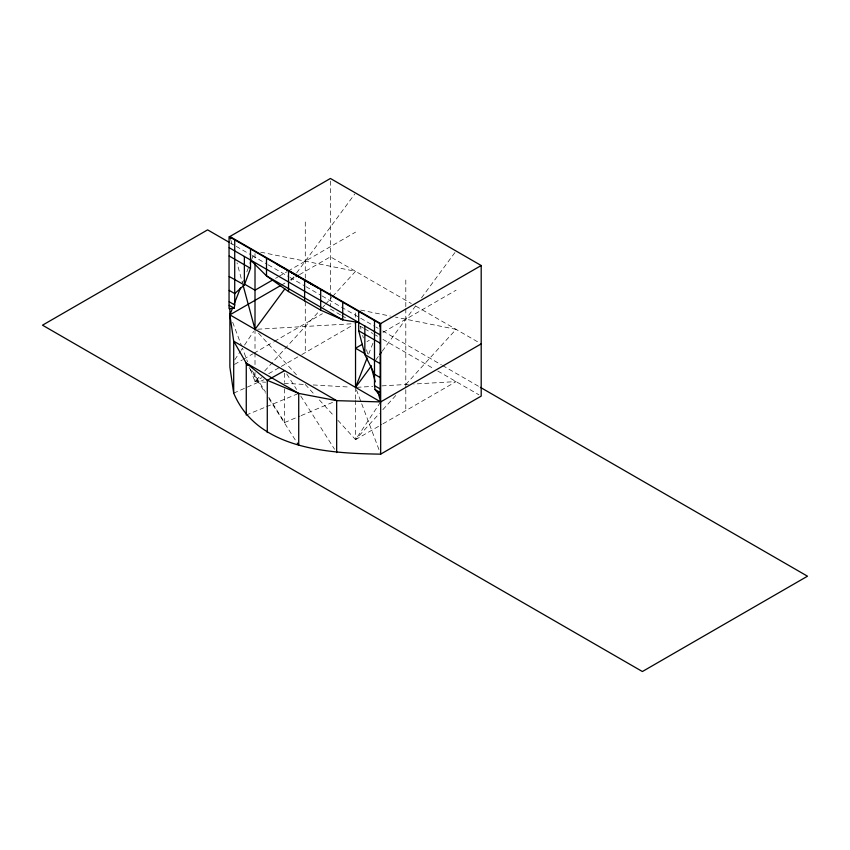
<?xml version="1.0" encoding="UTF-8"?>
<svg xmlns="http://www.w3.org/2000/svg" width="850" height="850" viewBox="0 0 850 850"><rect width="100%" height="100%" fill="white"/><g stroke="black" fill="none" stroke-linecap="round" stroke-linejoin="round"><path stroke-width="0.64" stroke-dasharray="4.25 3.19" d="M243.419 280.479L242.452 282.933L237.012 262.852M246.798 271.883L248.242 268.207M251.632 259.611L254.044 253.47M372.938 343.209L368.103 355.481L366.403 349.212M234.77 359.752L240.348 351.369M241.049 350.328L242.452 348.224L247.562 361.824M244.545 345.079L253.619 331.457M337.907 420.293L355.534 439.641L380.672 401.912M291.136 280.351L295.853 273.955M296.639 272.892L354.748 194.044M375.955 359.699L378.314 356.501M382.245 351.178L416.011 305.352M421.504 297.893L456.067 251.016M250.357 369.24L255.011 381.597L260.302 375.796M264.711 370.961L319.388 310.983M322.915 307.116L324.679 305.182M325.561 304.215L331.734 297.447M332.616 296.48L355.534 271.331L260.164 252.057M355.534 400.467L355.534 439.641L379.344 413.525M382.872 409.647L396.982 394.177M405.801 384.498L456.067 329.364L395.494 317.124M275.57 278.322L277.854 276.994M279.002 276.335L287.002 271.724M288.139 271.065L355.534 232.146M281.286 285.175L285.855 282.54M290.424 279.905L294.993 277.259M299.561 274.624L330.406 256.817L411.272 303.503M234.451 364.448L242.452 359.837M243.589 359.178L252.726 353.897M253.874 353.239L273.286 342.029M274.433 341.371L322.416 313.671M255.011 372.459L255.011 381.597L261.864 377.644M268.717 373.681L280.139 367.094M281.286 366.435L300.709 355.215M301.846 354.556L353.249 324.881M366.966 341.636L369.251 340.308M382.957 332.403L456.067 290.19M355.534 439.641L381.809 424.469M382.957 423.81L456.067 381.597L413.737 384.041M233.697 393.125L264.021 379.727M268.802 397.258L284.633 422.535L300.007 416.064M301.187 415.576L334.305 401.646M246.266 415.034L265.338 407.171M266.528 406.672L298.722 393.401M257.656 329.216L354.216 323.638M356.862 387.324L372.736 386.41M381.99 385.879L408.446 384.349M255.011 381.597L265.593 382.213M284.112 383.276L303.949 384.423M313.214 384.954L350.243 387.101M360.697 310.091L390.331 316.083M415.82 306.127L481.196 343.878M230.499 243.079L235.078 245.724M236.226 246.383L251.101 254.979M252.248 255.637L267.123 264.223M268.271 264.881L288.873 276.781M290.02 277.44L304.895 286.036M306.043 286.694L320.918 295.279M322.065 295.938L374.701 326.336M375.849 326.995L378.144 328.323M382.712 330.958L441.362 364.82M442.51 365.489L479.241 386.686M330.406 309.049L340.691 314.989M341.828 315.647L347.544 318.941M360.103 326.198L363.534 328.174M364.682 328.833L372.672 333.455M373.819 334.114L378.388 336.749M382.957 339.394L433.213 368.411M437.782 371.046L478.911 394.793M258.538 333.232L296.459 374.829M305.277 384.498L314.978 395.144M319.388 399.978L334.379 416.426M249.093 367.561L265.402 393.114M268.94 398.661L296.586 441.989M286.748 373.936L296.586 389.449M300.804 396.089L334.56 449.246M252.28 370.876L265.359 391.765M356.469 389.874L380.205 452.912M232.677 322.267L241.517 345.759M360.294 326.623L360.974 329.131M362.674 335.399L363.354 337.918M230.903 240.263L232.602 246.542M405.801 280.033L405.801 307.456M405.801 308.763L405.801 388.418M405.801 389.725L405.801 410.614M355.534 312.97L355.534 318.187M355.534 387.398L355.534 399.16M330.406 181.082L330.406 294.684M330.406 295.991L330.406 306.436M305.277 221.999L305.277 278.141M305.277 301.654L305.277 352.58M284.633 373.214L284.633 382.298M284.633 388.79L284.633 422.535M255.011 253.629L255.011 260.153M255.011 329.364L255.011 351.56M255.011 352.867L255.011 365.925"/><path stroke-width="1.27" d="M298.807 276.834L229.054 236.608L229.054 308.646L234.186 308.189L234.717 304.948L234.717 239.881M250.516 249.008L250.516 268.313L244.375 284.984L234.717 293.579L229.213 290.402M232.305 308.72L229.883 314.861L233.697 341.211L233.697 393.125C257.263 449.31 328.238 453.379 380.662 454.144L481.196 396.111L481.196 265.519L330.406 178.468L229.883 236.502L230.562 239.009M234.239 303.811L240.518 287.853M250.176 263.288L251.143 260.833M355.534 322.108L355.534 387.398L367.136 357.935M379.706 326.017L380.672 323.563L481.196 265.519M243.132 285.451L255.011 329.364L284.856 288.873M355.534 387.398L371.248 366.095M379.886 354.376L381.459 352.24M272.149 280.298L255.011 290.19L244.736 284.251M280.139 285.834L229.883 314.851L380.672 401.912L481.196 343.878M296.14 276.601L298.424 275.283M362.387 344.271L355.534 348.224L364.682 353.504M312.29 284.644L276.888 264.201M358.7 322.479L342.72 319.887L320.694 310.144L288.522 291.571L266.496 275.878L250.516 260.015M229.883 236.502L380.672 323.563L380.672 454.144M318.431 288.182L290.785 272.212M304.608 300.858L304.608 280.224L380.163 323.85L380.163 395.888L375.041 389.513L374.499 385.656L374.499 320.588M229.362 242.42L207.613 229.861L42.5 325.189L642.388 671.532L807.5 576.204L480.388 387.356M229.213 247.722L380.003 334.772M229.213 256.02L250.516 268.313M358.7 311.461L358.7 330.767L380.003 343.071M229.213 276.516L244.375 284.984L244.375 256.477M380.003 363.566L364.841 354.535L358.7 330.767M380.003 377.453L374.499 374.276L364.841 354.535L364.841 326.017M229.213 301.771L234.717 304.948M374.499 385.656L380.003 388.832M229.213 305.32L234.186 308.189M375.041 389.513L380.003 392.371M336.664 452.572L336.664 400.658L233.697 341.211L246.266 363.12L298.722 393.401L336.664 400.658L380.662 401.912L377.953 391.871M246.266 415.034L246.266 363.12L267.283 380.322L298.722 393.401L298.722 445.315L297.298 443.094M246.266 363.12L247.679 365.341M370.823 365.521L375.233 381.831M233.697 393.125L229.883 367.094L229.883 308.327M342.72 302.228L342.72 319.887L266.496 275.878L266.496 258.219M320.694 289.51L320.694 310.144M288.522 270.938L288.522 291.571M284.633 370.621L267.283 380.322L267.283 432.554M255.011 264.074L255.011 329.364"/></g></svg>
